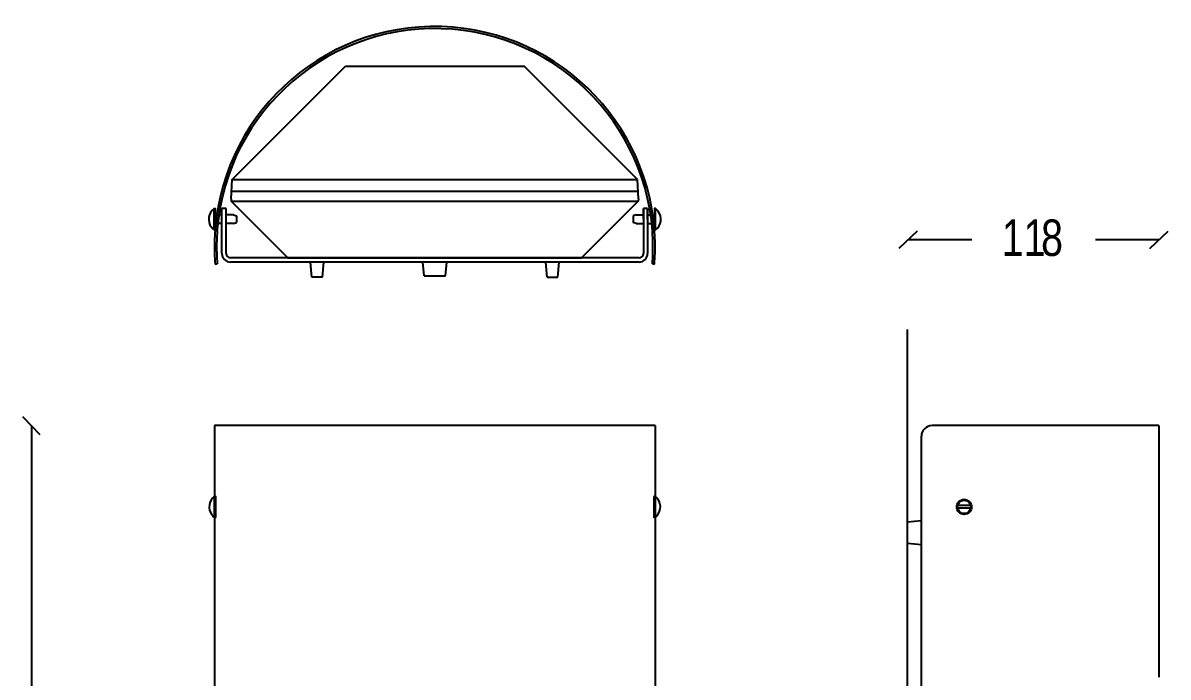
# Model space of a CAD drawing. Extents: x 1 to 213, y 3 to 234.
# Drawn here: x 6.1 to 213.3, y 115.5 to 233.9 of the extents above; entities that cross this region are included whole.
import ezdxf

# ---------------------------------------------------------------- set-up
doc = ezdxf.new("R2010")
doc.units = 0
doc.layers.add('LIVELLO_1', color=160, linetype='Continuous')
doc.styles.add('STD', font='txt')

# ---------------------------------------------------------------- blocks, each defined once
blk = doc.blocks.new('AI9-BLK1')
at = {"layer": 'LIVELLO_1', "color": 7}
for p, q in [((-63.29, 88.37), (-42.77, 108.89)), ((-42.77, 108.89), (-10.49, 108.89)), ((10.03, 88.37), (-10.49, 108.89)), ((-63.47, 84.89), (-63.29, 88.37)), ((-63.29, 88.37), (10.03, 88.37)), ((10.21, 84.89), (10.03, 88.37)), ((10.14, 86.25), (-63.4, 86.25)), ((-65.14, 81.22), (-65.14, 83.15)), ((-64.36, 83.15), (-65.14, 83.15)), ((-64.36, 81.22), (-64.36, 83.15)), ((-63.45, 84.51), (10.19, 84.51)), ((10.19, 84.51), (-0.07, 74.25)), ((10.21, 84.89), (10.19, 84.51)), ((11.88, 83.15), (11.11, 83.15)), ((11.11, 81.22), (11.11, 83.15)), ((11.11, 83.15), (11.11, 81.22)), ((11.88, 81.22), (11.88, 83.15)), ((11.88, 83.15), (11.88, 81.22)), ((-66.07, 81.99), (-66.37, 81.99)), ((-65.14, 81.99), (-65.68, 81.99)), ((-65.14, 75.02), (-65.14, 81.22)), ((-63.05, 81.99), (-64.36, 81.99)), ((-64.36, 75.02), (-64.36, 81.22)), ((-63.05, 81.99), (-62.5, 81.82)), ((-62.5, 81.82), (-62.5, 80.61)), ((9.79, 81.99), (9.25, 81.82)), ((9.25, 81.82), (9.25, 80.61)), ((9.79, 81.99), (11.11, 81.99)), ((11.11, 81.22), (11.11, 75.02)), ((11.88, 81.99), (12.42, 81.99)), ((11.88, 81.22), (11.88, 75.02)), ((12.82, 81.99), (13.12, 81.99)), ((-66.27, 80.44), (-66.37, 80.44)), ((-65.14, 80.44), (-65.88, 80.44)), ((-63.05, 80.44), (-64.36, 80.44)), ((-63.05, 80.44), (-62.5, 80.61)), ((9.79, 80.44), (9.25, 80.61)), ((9.79, 80.44), (11.11, 80.44)), ((11.88, 80.44), (12.62, 80.44)), ((13.01, 80.44), (13.12, 80.44)), ((60.64, 79.06), (57.35, 75.92)), ((102.75, 75.92), (106.04, 79.06)), ((70.5, 77.49), (58.99, 77.49)), ((104.39, 77.49), (92.89, 77.49)), ((-66.37, 73.09), (-65.99, 73.12)), ((10.33, 74.25), (-63.59, 74.25)), ((10.33, 73.47), (-63.59, 73.47)), ((-53.19, 74.25), (-0.07, 74.25)), ((-48.88, 70.76), (-49.12, 73.47)), ((-46.95, 70.76), (-46.71, 73.47)), ((-28.56, 70.96), (-28.78, 73.47)), ((-24.69, 70.96), (-24.47, 73.47)), ((-6.31, 70.76), (-6.55, 73.47)), ((-4.38, 70.76), (-4.14, 73.47)), ((12.73, 73.12), (13.11, 73.09)), ((-46.95, 70.76), (-48.88, 70.76)), ((-28.56, 70.96), (-24.69, 70.96)), ((-6.31, 70.76), (-4.38, 70.76)), ((58.84, 61.21), (58.84, -102.18)), ((58.88, -102.18), (58.88, 61.25)), ((-98.01, 42.19), (-101.15, 45.48)), ((-99.58, 43.83), (-99.58, -12.04)), ((-66.49, 43.88), (-66.49, 31.09)), ((13.23, 43.88), (-66.49, 43.88)), ((13.23, 43.88), (13.23, 31.09)), ((104.39, 43.88), (63.35, 43.88)), ((104.39, 43.88), (104.39, -1.6)), ((61.4, -81.93), (61.4, 41.95)), ((13.02, 31.05), (13.02, 27.18)), ((70.31, 29.41), (67.96, 29.41)), ((-66.49, 27.26), (-66.49, -67.23)), ((13.21, 27.24), (13.02, 27.24)), ((13.23, 27.26), (13.23, -67.23)), ((70.31, 28.94), (67.96, 28.94)), ((58.88, 26.46), (61.4, 26.69)), ((58.88, 22.59), (58.88, 26.46)), ((58.88, 22.59), (61.4, 22.37))]:
    blk.add_line(p, q, dxfattribs=at)
for points in [[(-66.57, 83.15), (-66.37, 83.15), (-66.37, 79.28), (-66.57, 79.28), (-66.57, 83.15)], [(-63.47, 84.89), (-63.45, 84.51), (-53.19, 74.25)], [(13.31, 83.15), (13.12, 83.15), (13.12, 79.28), (13.31, 79.28), (13.31, 83.15)], [(-66.47, 31.11), (-66.28, 31.11), (-66.28, 27.24), (-66.47, 27.24), (-66.47, 31.11)], [(13.02, 31.11), (13.21, 31.11), (13.21, 27.24)]]:
    blk.add_lwpolyline(points, dxfattribs=at)
for radius in [1.35, 1.2]:
    blk.add_circle((69.14, 29.17), radius, dxfattribs=at)
for points, knots in [([(13.22, 75.02), (13.88, 97.03), (-3.43, 115.41), (-25.44, 116.07), (-47.44, 116.73), (-65.82, 99.42), (-66.48, 77.41), (-66.5, 76.61), (-66.5, 75.82), (-66.48, 75.02)], [0, 0, 0, 0, 1, 1, 1, 2, 2, 2, 3, 3, 3, 3]), ([(12.73, 73.12), (12.78, 73.76), (12.81, 74.4), (12.83, 75.05), (13.47, 96.85), (-3.67, 115.04), (-25.47, 115.68), (-47.26, 116.32), (-65.45, 99.18), (-66.09, 77.38), (-66.11, 76.6), (-66.11, 75.83), (-66.09, 75.05), (-66.07, 74.4), (-66.03, 73.76), (-65.99, 73.12)], [0, 0, 0, 0, 1, 1, 1, 2, 2, 2, 3, 3, 3, 4, 4, 4, 5, 5, 5, 5]), ([(-66.57, 83.15), (-67.64, 82.35), (-67.85, 80.83), (-67.05, 79.77), (-66.91, 79.58), (-66.75, 79.42), (-66.57, 79.28)], [0, 0, 0, 0, 1, 1, 1, 2, 2, 2, 2]), ([(13.31, 79.28), (14.38, 80.08), (14.59, 81.6), (13.79, 82.67), (13.66, 82.85), (13.49, 83.01), (13.31, 83.15)], [0, 0, 0, 0, 1, 1, 1, 2, 2, 2, 2]), ([(-66.47, 31.11), (-67.54, 30.31), (-67.75, 28.79), (-66.95, 27.72), (-66.82, 27.54), (-66.65, 27.38), (-66.47, 27.24)], [0, 0, 0, 0, 1, 1, 1, 2, 2, 2, 2]), ([(13.21, 27.24), (14.28, 28.04), (14.5, 29.56), (13.7, 30.63), (13.56, 30.81), (13.4, 30.97), (13.21, 31.11)], [0, 0, 0, 0, 1, 1, 1, 2, 2, 2, 2])]:
    blk.add_open_spline(points, degree=3, knots=knots, dxfattribs=at)
for points in [[(-66.48, 75.02), (-66.46, 74.37), (-66.42, 73.73), (-66.37, 73.09)], [(-65.14, 75.02), (-65.14, 74.17), (-64.45, 73.47), (-63.59, 73.47)], [(-64.36, 75.02), (-64.36, 74.59), (-64.02, 74.25), (-63.59, 74.25)], [(10.33, 73.47), (11.19, 73.47), (11.88, 74.17), (11.88, 75.02)], [(10.33, 74.25), (10.76, 74.25), (11.11, 74.59), (11.11, 75.02)], [(13.11, 73.09), (13.16, 73.73), (13.2, 74.37), (13.22, 75.02)], [(63.33, 43.88), (62.26, 43.88), (61.4, 43.02), (61.4, 41.95)]]:
    blk.add_open_spline(points, degree=3, dxfattribs=at)
at = {"layer": 'LIVELLO_1', "color": 7, "char_height": 6.612, "attachment_point": 1, "style": 'STD'}
for s, insert in [('\\fArial Narrow|b0|i0;\\H6.6120;\\W0.94;\\C7;11', (75.94, 81.18)), ('\\fArial Narrow|b0|i0;\\H6.6120;\\W0.94;\\C7;8', (83.06, 81.18))]:
    blk.add_mtext(s, dxfattribs=dict(at, insert=insert))

msp = doc.modelspace()

# ---------------------------------------------------------------- block references
at = {"layer": 'LIVELLO_1', "color": 7}
msp.add_blockref('AI9-BLK1', (107.23299, 117.147027), dxfattribs=at)

doc.saveas('drawing.dxf')
